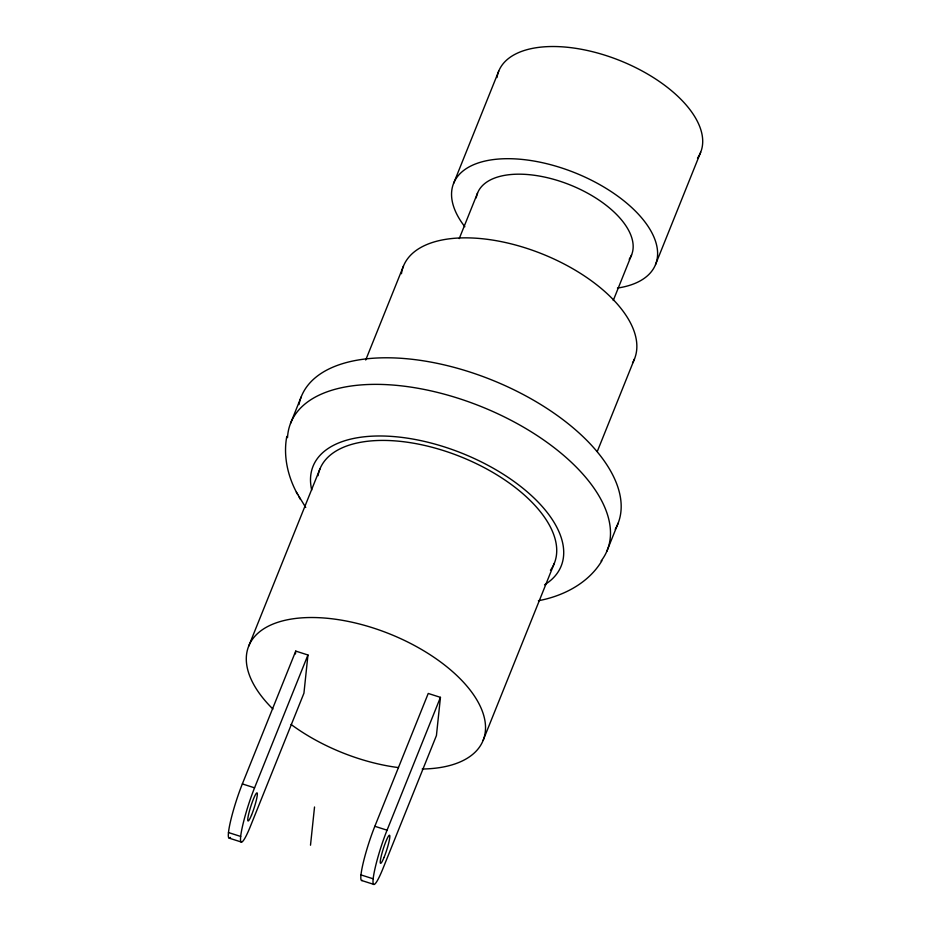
<?xml version="1.0" encoding="UTF-8"?>
<svg xmlns="http://www.w3.org/2000/svg" width="931" height="931" viewBox="0 0 931 931"><rect width="100%" height="100%" fill="white"/><g stroke="black" fill="none" stroke-linecap="round" stroke-linejoin="round"><path stroke-width="1.4" d="M295.453 653.923L295.744 651.095L307.952 654.993L303.937 693.199L250.532 826.03A36.879 4.539 -72.3 0 1 240.675 836.445L228.479 832.547M310.5 845.208L314.527 807.002M362.357 880.342A36.879 4.539 -72.3 0 1 362.985 863.828A36.879 4.539 -72.3 0 1 374.844 826.286L428.237 693.455L440.444 697.354L436.43 735.56L383.025 868.39A36.879 4.539 -72.3 0 1 373.168 878.806L360.972 874.907M286.795 436.395C283.047 456.306 287.935 477.079 297.711 494.582M290.519 423.442L301.155 397.013M248.693 646.172L319.892 469.061M365.72 359.994L403.472 266.08M453.618 183.372L498.713 71.198M459.239 238.615L477.58 192.996M230.527 837.411A36.879 4.539 -72.3 0 1 230.143 822.992A36.879 4.539 -72.3 0 1 242.351 783.925L295.744 651.095M240.675 836.445A36.879 4.539 -72.3 0 1 254.559 787.824L307.952 654.993M373.168 878.806A36.879 4.539 -72.3 0 1 387.052 830.184L440.444 697.354M613.25 300.504L631.59 254.885M655.552 264.509L700.636 152.335M597.283 451.488L634.5 358.9M483.131 740.378L554.329 563.267M606.826 551.315L618.161 523.152M601.938 560.718C588.52 583.155 563.464 596.038 538.397 600.728M242.351 783.925L254.559 787.824M374.844 826.286L387.052 830.184M229.305 838.191L241.513 842.09M361.798 880.551L374.006 884.45M305.729 507.476L296.337 492.103M298.991 496.851L300.317 499.249M464.848 226.745A108.811 55.057 21.9 0 1 499.749 158.957A108.811 55.057 21.9 0 1 639.097 214.956A108.811 55.057 21.9 0 1 617.462 288.063M496.991 77.552A108.811 55.057 21.9 0 1 620.186 60.666A108.811 55.057 21.9 0 1 697.494 158.119M476.265 197.838A82.987 42 21.9 0 1 570.226 184.966A82.987 42 21.9 0 1 629.193 259.295M401.447 273.726A124.486 62.994 21.9 0 1 539.34 252.813A124.486 62.994 21.9 0 1 632.533 362.962M298.979 404.601A170.594 86.327 21.9 0 1 489.764 379.15A170.594 86.327 21.9 0 1 615.216 529.297M287.516 437.64A170.594 86.327 21.9 0 1 478.86 405.637A170.594 86.327 21.9 0 1 601.077 561.009M311.722 490.043A133.703 67.66 21.9 0 1 463.417 453.816A133.703 67.66 21.9 0 1 544.554 584.819M272.923 709.038A126.325 63.925 21.9 0 1 296.733 618.324A126.325 63.925 21.9 0 1 467.676 687.02A126.325 63.925 21.9 0 1 422.185 769.018M398.468 767.586A126.325 63.925 21.9 0 1 291.042 724.423M318.018 475.683A126.325 63.925 21.9 0 1 461.962 457.261A126.325 63.925 21.9 0 1 550.454 570.296M384.014 857.474A14.756 1.815 -72.3 0 0 389.624 835.293A14.756 1.815 -72.3 0 0 381.477 855.112A14.756 1.815 -72.3 0 0 384.014 857.474M251.521 815.114A14.756 1.815 -72.3 0 0 257.131 792.933A14.756 1.815 -72.3 0 0 248.984 812.751A14.756 1.815 -72.3 0 0 251.521 815.114"/></g></svg>
